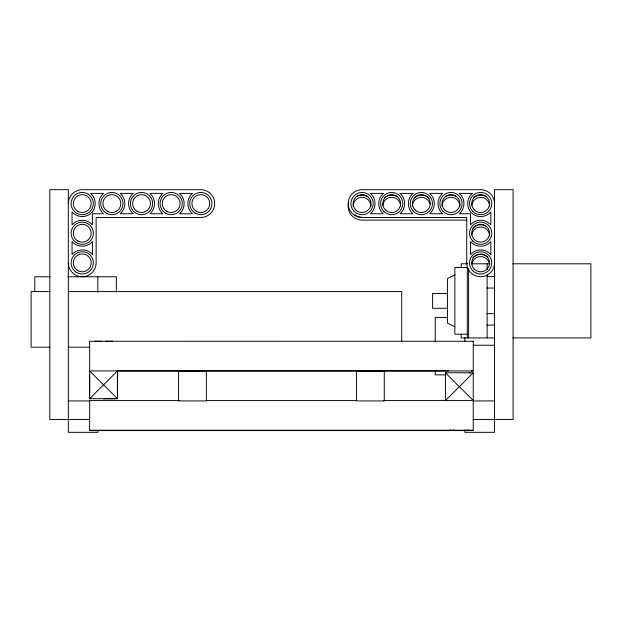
<?xml version="1.0" encoding="UTF-8"?>
<svg xmlns="http://www.w3.org/2000/svg" width="622" height="622" viewBox="0 0 622 622"><rect width="100%" height="100%" fill="white"/><g stroke="black" fill="none" stroke-linecap="round" stroke-linejoin="round"><path stroke-width="0.93" d="M89.646 395.032L89.646 374.623M117.441 395.032L117.441 374.631M117.441 370.922L103.602 384.831L117.441 398.718L89.646 398.718L89.646 341.26L473.233 341.276M445.438 372.78L459.269 386.682L445.438 400.576L445.438 372.765L473.233 372.78L459.394 386.682L473.233 400.576L383.712 400.576M89.646 398.718L103.485 384.831L89.646 370.922L473.233 370.922L473.233 341.26M454.861 274.932L447.443 278.625L447.443 323.098L454.861 326.799M94.303 341.276L101.697 341.276M112.792 341.268L105.398 341.276M470.644 372.772L469.136 372.772M466.741 220.126L362.043 220.126A13.902 13.902 0 0 1 348.623 202.632M467.674 263.806L461.182 263.806L461.182 267.507M471.375 263.806L489.911 263.806M512.847 263.806L590.9 263.806L590.9 337.925L512.847 337.925M487.127 276.603L494.537 276.603M50.335 276.767L34.809 276.767L34.809 291.594M67.759 276.767L116.345 276.767L116.345 292.301M487.127 288.064L494.537 288.064M49.985 291.594L31.1 291.594L31.1 347.185L49.985 347.185M68.264 291.594L401.711 291.594L401.711 341.439M447.443 293.452L432.624 293.452L432.624 308.279L447.443 308.279M487.127 313.659L494.537 313.659M447.677 317.43L435.244 317.43L435.244 341.851M487.127 325.127L494.537 325.127M467.301 334.216L454.861 334.216L454.861 267.507L467.301 267.507L467.301 337.925M494.537 337.925L461.182 337.925L461.182 334.216M473.498 345.226L494.537 345.226M68.42 347.185L89.77 347.185M117.115 370.906L448.493 370.906M471.367 370.906L473.233 370.906M445.764 374.872L435.244 374.872L435.244 370.603M103.555 398.741L114.86 398.741M179.159 400.576L89.646 400.576L89.646 430.579L473.233 430.579L473.233 372.765M206.302 400.576L356.569 400.576M68.334 400.926L89.692 400.926M473.179 400.926L494.537 400.926M89.692 419.461L49.807 419.461L49.807 189.679L68.334 189.679L68.334 432.321L97.981 432.321L97.981 430.455M473.179 419.461L513.072 419.461L513.072 189.679L494.537 189.679L494.537 432.321L464.891 432.321L464.891 430.455M89.646 430.222L473.233 430.222M487.127 263.806L487.127 269.575M487.127 274.776L487.127 337.925M468.599 268.618L468.599 337.925M466.741 263.596L466.741 217.475L362.043 217.475A13.902 13.902 0 0 1 348.149 203.581A13.902 13.902 0 0 1 362.043 189.679L480.643 189.679A13.902 13.902 0 0 1 494.537 203.581M464.891 337.653L464.891 341.517M117.441 370.906L117.441 398.718M97.809 276.767L97.809 292.301M494.537 262.873A13.902 13.902 0 0 1 480.643 276.774A13.902 13.902 0 0 1 466.741 262.873M68.334 203.581A13.902 13.902 0 0 1 82.228 189.679L200.828 189.679A13.902 13.902 0 0 1 214.73 203.581A13.902 13.902 0 0 1 200.828 217.475L96.13 217.475L96.13 262.873A13.902 13.902 0 0 1 82.228 276.774A13.902 13.902 0 0 1 68.334 262.873M382.794 205.454A8.933 8.933 0 0 1 392.085 197.306A8.933 8.933 0 0 1 400.63 206.224M384.544 197.71A11.118 11.118 0 0 1 397.256 196.599M445.438 196.599A11.118 11.118 0 0 1 456.556 196.599M414.198 197.71A11.118 11.118 0 0 1 429.203 198.364M472.782 228.017A11.118 11.118 0 0 1 486.202 226.245M473.49 197.71A11.118 11.118 0 0 1 486.202 196.599M362.043 217.342A11.118 11.118 0 0 1 357.347 216.3M356.484 215.857A11.118 11.118 0 0 1 354.898 214.745M356.484 196.599A11.118 11.118 0 0 1 367.602 196.599M472.782 257.663A11.118 11.118 0 0 1 487.788 257.01M412.409 206.224A8.933 8.933 0 0 1 429.973 203.915M471.74 205.454A8.933 8.933 0 0 1 481.031 197.306A8.933 8.933 0 0 1 489.576 206.224M442.063 206.224A8.933 8.933 0 0 1 450.997 197.298A8.933 8.933 0 0 1 459.922 206.224M471.74 235.1A8.933 8.933 0 0 1 481.031 226.952A8.933 8.933 0 0 1 489.576 235.878M353.117 206.224A8.933 8.933 0 0 1 362.043 197.298A8.933 8.933 0 0 1 370.976 206.224M472.012 263.215A8.933 8.933 0 0 1 489.273 263.215M91.924 212.405L89.521 214.419A13.528 13.528 0 0 1 72.043 211.915L72.043 224.884A13.528 13.528 0 0 1 92.421 224.884L92.421 213.766L103.54 213.766A13.528 13.528 0 0 1 103.54 193.388L90.571 193.388A13.528 13.528 0 0 1 91.924 212.405M90.12 398.236L89.646 398.702L90.12 398.236M117.441 398.702L116.959 398.228L117.441 398.702M450.087 430.237L451.043 430.245L450.087 430.237M453.516 430.237L454.122 430.245L453.516 430.237M465.357 430.245L464.556 430.245L465.357 430.245M468.91 430.245L467.627 430.245L468.91 430.245M133.194 193.388L120.217 193.388A13.528 13.528 0 0 1 120.217 213.766L133.194 213.766A13.528 13.528 0 0 1 133.194 193.388M162.84 193.388L149.871 193.388A13.528 13.528 0 0 1 149.871 213.766L162.84 213.766A13.528 13.528 0 0 1 162.84 193.388M192.486 193.388L179.517 193.388A13.528 13.528 0 0 1 179.517 213.766L192.486 213.766A13.528 13.528 0 0 1 192.486 193.388M383.354 193.388L370.385 193.388A13.528 13.528 0 0 1 370.385 213.766L383.354 213.766A13.528 13.528 0 0 1 383.354 193.388M413.008 193.388L400.032 193.388A13.528 13.528 0 0 1 400.032 213.766L413.008 213.766A13.528 13.528 0 0 1 413.008 193.388M442.654 193.388L429.685 193.388A13.528 13.528 0 0 1 429.685 213.766L442.654 213.766A13.528 13.528 0 0 1 442.654 193.388M472.3 193.388L459.331 193.388A13.528 13.528 0 0 1 459.331 213.766L470.45 213.766L470.45 224.884A13.528 13.528 0 0 1 490.836 224.884L490.836 211.915A13.528 13.528 0 0 1 473.358 214.419L470.947 212.405A13.528 13.528 0 0 1 472.3 193.388M206.387 371.28L178.592 371.28L178.592 400.926L206.387 400.926L206.387 371.28M384.279 371.28L356.484 371.28L356.484 400.926L384.279 400.926L384.279 371.28M490.836 254.538L490.836 241.561A13.528 13.528 0 0 1 470.45 241.561L470.45 254.538A13.528 13.528 0 0 1 490.836 254.538M92.421 254.538L92.421 241.561A13.528 13.528 0 0 1 72.043 241.561L72.043 254.538A13.528 13.528 0 0 1 92.421 254.538M385.376 209.894A8.933 8.933 0 0 0 400.319 205.89A8.933 8.933 0 0 0 389.38 194.95A8.933 8.933 0 0 0 385.376 209.894M383.836 211.441A11.118 11.118 0 0 0 402.434 206.457A11.118 11.118 0 0 0 388.82 192.836A11.118 11.118 0 0 0 383.836 211.441M443.128 211.441A11.118 11.118 0 0 0 461.734 206.457A11.118 11.118 0 0 0 448.112 192.836A11.118 11.118 0 0 0 443.128 211.441M413.482 211.441A11.118 11.118 0 0 0 432.08 206.457A11.118 11.118 0 0 0 418.466 192.836A11.118 11.118 0 0 0 413.482 211.441M472.782 241.087A11.118 11.118 0 0 0 491.38 236.103A11.118 11.118 0 0 0 477.766 222.489A11.118 11.118 0 0 0 472.782 241.087M472.782 211.441A11.118 11.118 0 0 0 491.38 206.457A11.118 11.118 0 0 0 477.766 192.836A11.118 11.118 0 0 0 472.782 211.441M354.182 211.441A11.118 11.118 0 0 0 372.788 206.457A11.118 11.118 0 0 0 359.166 192.836A11.118 11.118 0 0 0 354.182 211.441M472.782 270.741A11.118 11.118 0 0 0 491.38 265.75A11.118 11.118 0 0 0 477.766 252.135A11.118 11.118 0 0 0 472.782 270.741M415.029 209.894A8.933 8.933 0 0 0 429.973 205.89A8.933 8.933 0 0 0 419.034 194.95A8.933 8.933 0 0 0 415.029 209.894M474.329 209.894A8.933 8.933 0 0 0 489.273 205.89A8.933 8.933 0 0 0 478.334 194.95A8.933 8.933 0 0 0 474.329 209.894M444.676 209.894A8.933 8.933 0 0 0 459.619 205.89A8.933 8.933 0 0 0 448.68 194.95A8.933 8.933 0 0 0 444.676 209.894M474.329 239.54A8.933 8.933 0 0 0 489.273 235.536A8.933 8.933 0 0 0 478.334 224.596A8.933 8.933 0 0 0 474.329 239.54M355.73 209.894A8.933 8.933 0 0 0 370.673 205.89A8.933 8.933 0 0 0 359.734 194.95A8.933 8.933 0 0 0 355.73 209.894M474.329 269.194A8.933 8.933 0 0 0 489.273 265.19A8.933 8.933 0 0 0 478.334 254.25A8.933 8.933 0 0 0 474.329 269.194M165.623 213.206A11.118 11.118 0 0 0 182.3 203.581A11.118 11.118 0 0 0 165.623 193.947A11.118 11.118 0 0 0 165.623 213.206M166.712 211.309A8.933 8.933 0 0 0 180.108 203.581A8.933 8.933 0 0 0 166.712 195.844A8.933 8.933 0 0 0 166.712 211.309M133.668 211.441A11.118 11.118 0 0 0 152.273 206.457A11.118 11.118 0 0 0 138.652 192.836A11.118 11.118 0 0 0 133.668 211.441M137.065 211.309A8.933 8.933 0 0 0 150.462 203.581A8.933 8.933 0 0 0 137.065 195.844A8.933 8.933 0 0 0 137.065 211.309M74.368 211.441A11.118 11.118 0 0 0 92.973 206.457A11.118 11.118 0 0 0 79.352 192.836A11.118 11.118 0 0 0 74.368 211.441M77.766 211.309A8.933 8.933 0 0 0 91.162 203.581A8.933 8.933 0 0 0 77.766 195.844A8.933 8.933 0 0 0 77.766 211.309M107.412 211.309A8.933 8.933 0 0 0 120.816 203.581A8.933 8.933 0 0 0 107.412 195.844A8.933 8.933 0 0 0 107.412 211.309M106.323 213.206A11.118 11.118 0 0 0 123 203.581A11.118 11.118 0 0 0 106.323 193.947A11.118 11.118 0 0 0 106.323 213.206M76.669 242.852A11.118 11.118 0 0 0 93.347 233.227A11.118 11.118 0 0 0 76.669 223.601A11.118 11.118 0 0 0 76.669 242.852M195.269 213.206A11.118 11.118 0 0 0 211.947 203.581A11.118 11.118 0 0 0 195.269 193.947A11.118 11.118 0 0 0 195.269 213.206M76.669 272.506A11.118 11.118 0 0 0 93.347 262.873A11.118 11.118 0 0 0 76.669 253.247A11.118 11.118 0 0 0 76.669 272.506M77.766 240.963A8.933 8.933 0 0 0 91.162 233.227A8.933 8.933 0 0 0 77.766 225.491A8.933 8.933 0 0 0 77.766 240.963M196.365 211.309A8.933 8.933 0 0 0 209.762 203.581A8.933 8.933 0 0 0 196.365 195.844A8.933 8.933 0 0 0 196.365 211.309M77.766 270.609A8.933 8.933 0 0 0 91.162 262.873A8.933 8.933 0 0 0 77.766 255.137A8.933 8.933 0 0 0 77.766 270.609"/></g></svg>
